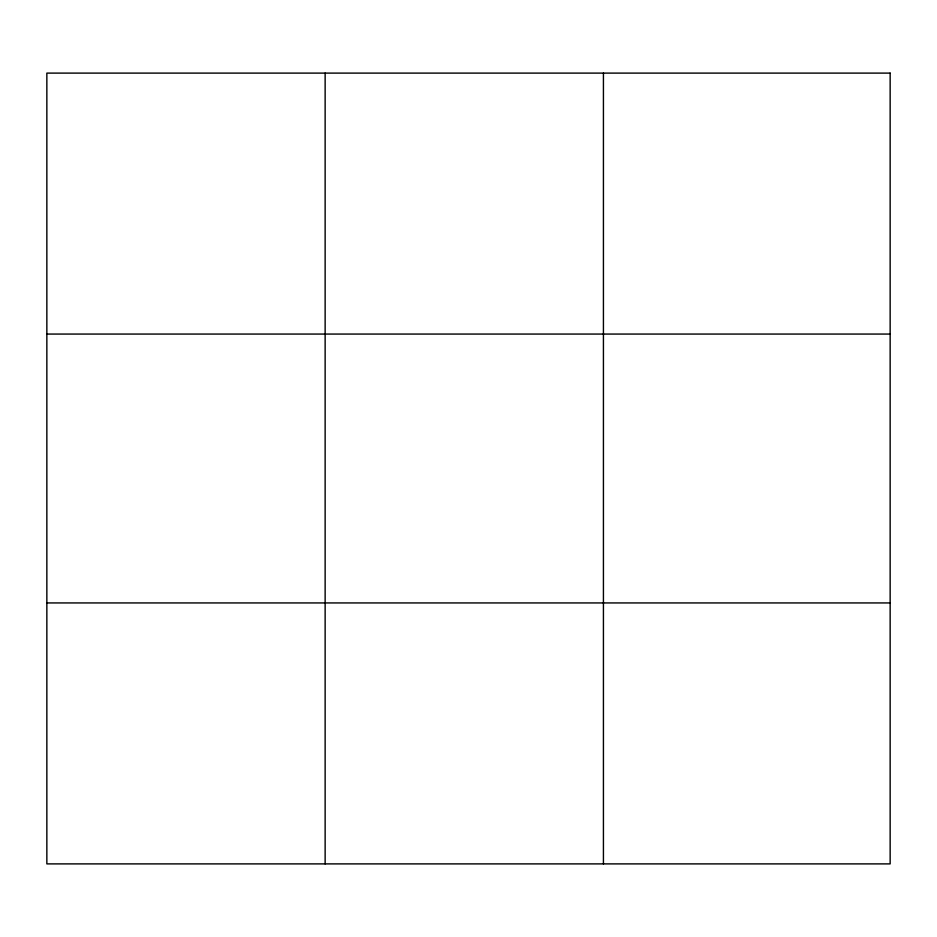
<?xml version="1.0" encoding="UTF-8"?>
<svg xmlns="http://www.w3.org/2000/svg" width="937" height="937" viewBox="0 0 937 937"><rect width="100%" height="100%" fill="white"/><g stroke="black" fill="none" stroke-linecap="round" stroke-linejoin="round"><path stroke-width="1.41" d="M325.139 863.891L325.139 73.109M603.428 863.891L603.428 73.109M46.85 334.064L890.15 334.064M46.85 602.936L890.15 602.936M890.15 73.109L890.15 863.891L46.85 863.891L46.85 73.109L890.15 73.109"/></g></svg>
